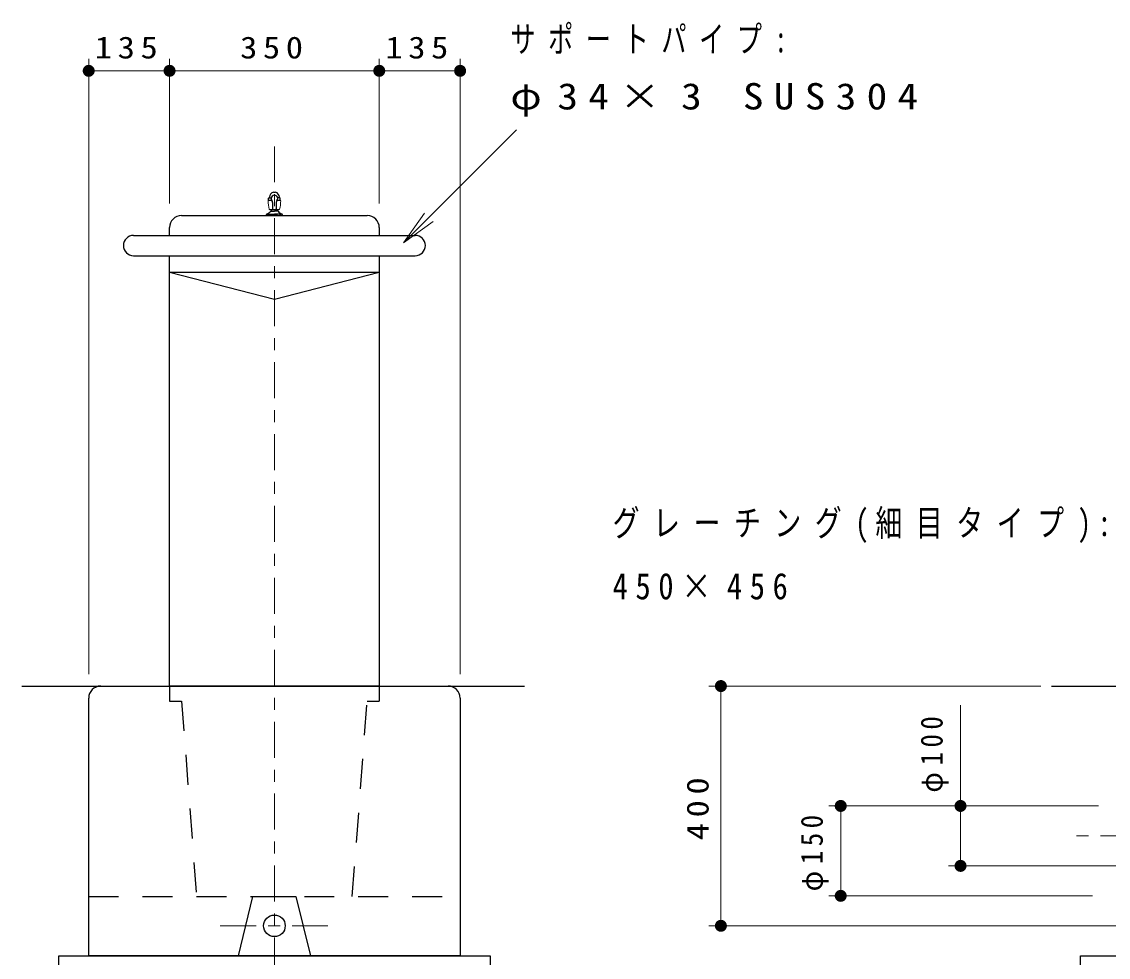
# Model space of a CAD drawing. Units: millimetres on the paper, scale 1:20. Extents: x -365 to 0, y -47 to 257.
# Drawn here: x -207.9 to -117.2, y 98.6 to 176.6 of the extents above; entities that cross this region are included whole.
import ezdxf

# ---------------------------------------------------------------- set-up
doc = ezdxf.new("R2010")
doc.units = ezdxf.units.MM
doc.linetypes.add('USER1', pattern=[4.5, 2.5, -2])
doc.linetypes.add('USER2', pattern=[6, 3, -1, 1, -1])
doc.layers.add('LY_1', color=7, linetype='Continuous', lineweight=25)
doc.styles.add('ＭＳ ゴシック', font='')
doc.styles.get('ＭＳ ゴシック').set_extended_font_data('MS Gothic')

# ---------------------------------------------------------------- blocks, each defined once
blk = doc.blocks.new('filled_dot')
at = {"color": 0, "linetype": 'Continuous', "lineweight": -2, "const_width": 1.25}
blk.add_lwpolyline([(-0.625, 0, 1), (0.625, 0, 1)], format="xyb", close=True, dxfattribs=at)
blk = doc.blocks.new('open_arrow')
at = {"color": 0, "linetype": 'Continuous', "lineweight": -2}
blk.add_lwpolyline([(7.5, 1.25), (0, 0), (7.5, -1.25)], dxfattribs=at)

msp = doc.modelspace()

# ---------------------------------------------------------------- linework, layer by layer
at = {"layer": 'LY_1', "lineweight": 13}
for p, q in [((-202.267, 122.228), (-202.267, 173.553)), ((-195.517, 161.478), (-195.517, 173.553)), ((-178.017, 161.478), (-178.017, 173.553)), ((-171.267, 122.228), (-171.267, 173.553)), ((-202.267, 172.553), (-195.517, 172.553)), ((-195.517, 172.553), (-178.017, 172.553)), ((-178.017, 172.553), (-171.267, 172.553)), ((-176.002, 158.203), (-166.572, 167.632)), ((-122.8, 121.228), (-150.504, 121.228)), ((-149.504, 101.228), (-149.504, 121.228)), ((-129.504, 106.228), (-129.504, 119.624)), ((-118.504, 111.228), (-140.504, 111.228)), ((-139.504, 103.728), (-139.504, 111.228)), ((-118.004, 111.228), (-130.504, 111.228)), ((-112.905, 106.228), (-130.504, 106.228)), ((-118.504, 103.728), (-140.504, 103.728)), ((-110.254, 101.228), (-150.504, 101.228))]:
    msp.add_line(p, q, dxfattribs=at)
at = {"layer": 'LY_1', "linetype": 'USER2', "lineweight": 13}
for p, q in [((-186.767, 166.253), (-186.767, 89.878)), ((-96.827, 108.728), (-120.362, 108.728)), ((-191.285, 101.228), (-182.319, 101.228))]:
    msp.add_line(p, q, dxfattribs=at)
at = {"layer": 'LY_1'}
for p, q in [((-186.855, 162.418), (-186.68, 162.418)), ((-187.192, 161.953), (-187.258, 161.935)), ((-187.258, 161.753), (-187.258, 161.935)), ((-187.241, 161.753), (-186.998, 161.753)), ((-187.192, 161.953), (-187.038, 161.953)), ((-187.192, 161.953), (-187.185, 161.953)), ((-187.185, 161.953), (-187.185, 162.01)), ((-187.013, 161.753), (-187.013, 161.779)), ((-186.917, 161.563), (-186.917, 161.028)), ((-186.617, 161.563), (-186.617, 161.028)), ((-186.537, 161.753), (-186.293, 161.753)), ((-186.522, 161.753), (-186.522, 161.779)), ((-186.342, 161.953), (-186.497, 161.953)), ((-186.35, 161.953), (-186.35, 162.01)), ((-186.342, 161.953), (-186.35, 161.953)), ((-186.342, 161.953), (-186.276, 161.935)), ((-186.276, 161.753), (-186.276, 161.935)), ((-187.417, 160.597), (-186.767, 160.597)), ((-187.142, 160.978), (-186.393, 160.978)), ((-187.067, 160.847), (-186.767, 160.847)), ((-187.005, 160.847), (-187.005, 160.978)), ((-186.467, 160.847), (-186.767, 160.847)), ((-186.117, 160.597), (-186.767, 160.597)), ((-186.53, 160.847), (-186.53, 160.978)), ((-194.517, 160.478), (-179.017, 160.478)), ((-198.517, 158.828), (-175.017, 158.828)), ((-195.517, 158.828), (-195.517, 159.478)), ((-178.017, 159.478), (-178.017, 158.828)), ((-198.517, 157.128), (-175.017, 157.128)), ((-195.517, 121.228), (-195.517, 157.128)), ((-178.017, 157.128), (-178.017, 121.228)), ((-186.767, 153.479), (-195.517, 155.728)), ((-178.017, 155.728), (-195.517, 155.728)), ((-178.017, 155.728), (-186.767, 153.479)), ((-207.855, 121.228), (-165.901, 121.228)), ((-178.017, 121.228), (-195.517, 121.228)), ((-121.909, 121.228), (-90.004, 121.228)), ((-202.267, 98.728), (-202.267, 120.228)), ((-171.267, 120.228), (-171.267, 98.728)), ((-189.767, 98.728), (-188.567, 103.678)), ((-188.567, 103.678), (-184.967, 103.678)), ((-184.967, 103.678), (-183.767, 98.728)), ((-204.767, 91.228), (-204.767, 98.728)), ((-204.767, 98.728), (-168.767, 98.728)), ((-171.267, 98.728), (-202.267, 98.728)), ((-168.767, 98.728), (-168.767, 91.228)), ((-119.504, 91.228), (-119.504, 98.728)), ((-119.504, 98.728), (-75.004, 98.728))]:
    msp.add_line(p, q, dxfattribs=at)
at = {"layer": 'LY_1', "linetype": 'USER1'}
for p, q in [((-195.517, 121.228), (-195.517, 119.978)), ((-178.017, 121.228), (-178.017, 119.978)), ((-195.517, 119.978), (-194.517, 119.978)), ((-194.517, 119.978), (-193.267, 103.678)), ((-180.267, 103.678), (-179.017, 119.978)), ((-179.017, 119.978), (-178.017, 119.978)), ((-202.267, 103.678), (-171.267, 103.678))]:
    msp.add_line(p, q, dxfattribs=at)
at = {"layer": 'LY_1'}
msp.add_circle((-186.767, 101.228), 0.9, dxfattribs=at)
for centre, radius, start, end in [((-186.767, 162.01), 0.417, 102.09779, 180), ((-186.767, 162.01), 0.417, 0, 77.90221), ((-187.241, 161.703), 0.05, 90, 181.28643), ((-187.135, 161.517), 0.436, 77.29571, 106.34289), ((-186.767, 161.903), 0.275, 319.63241, 220.36759), ((-187.167, 161.563), 0.25, 0, 40.36759), ((-186.367, 161.563), 0.25, 139.63241, 180), ((-186.399, 161.517), 0.436, 73.65711, 102.70429), ((-186.293, 161.703), 0.05, 358.71357, 90), ((-187.043, 160.372), 0.436, 148.95178, 165.92043), ((-187.176, 160.372), 0.3, 149.43181, 159.28291), ((-187.33, 160.463), 0.121, 30.56819, 149.43181), ((-187.629, 161.264), 0.7, 287.64555, 323.42981), ((-187.484, 160.372), 0.3, 20.71709, 30.56819), ((-186.867, 161.028), 0.05, 180, 270), ((-186.667, 161.028), 0.05, 270, 0), ((-185.905, 161.264), 0.7, 216.57019, 252.35445), ((-186.05, 160.372), 0.3, 149.43181, 159.28291), ((-186.204, 160.463), 0.121, 30.56819, 149.43181), ((-186.491, 160.372), 0.436, 14.07957, 31.04822), ((-186.358, 160.372), 0.3, 20.71709, 30.56819), ((-194.517, 159.478), 1, 90, 180), ((-179.017, 159.478), 1, 0, 90), ((-198.517, 157.978), 0.85, 90, 270), ((-175.017, 157.978), 0.85, 270, 90), ((-201.267, 120.228), 1, 90, 180), ((-172.267, 120.228), 1, 0, 90)]:
    msp.add_arc(centre, radius, start, end, dxfattribs=at)
at = {"layer": 'LY_1', "lineweight": 13}
for centre, radius, start, end in [((-184.324, 161.768), 2.968, 181.25418, 194.70184), ((-189.21, 161.768), 2.968, 345.29816, 358.74582), ((-187.147, 161.028), 0.05, 194.70184, 270), ((-186.388, 161.028), 0.05, 270, 345.29816)]:
    msp.add_arc(centre, radius, start, end, dxfattribs=at)
at = {"layer": 'LY_1'}
for major_axis, start_param, end_param in [((0.292, 0), 1.570796, 2.617445), ((-0.292, 0), 3.665741, 4.712389)]:
    msp.add_ellipse((-186.767, 160.372), major_axis=major_axis, ratio=0.726662, start_param=start_param, end_param=end_param, dxfattribs=at)

# ---------------------------------------------------------------- block references
at = {"layer": 'LY_1', "lineweight": 13, "xscale": 0.4, "yscale": 0.4}
msp.add_blockref('filled_dot', (-202.267, 172.553), dxfattribs=at)
for name, p, rotation in [('filled_dot', (-195.517, 172.553), 180), ('filled_dot', (-178.017, 172.553), 180), ('filled_dot', (-171.267, 172.553), 180), ('open_arrow', (-176.002, 158.203), 45), ('filled_dot', (-149.504, 121.228), 270), ('filled_dot', (-139.504, 111.228), 270), ('filled_dot', (-129.504, 111.228), 270), ('filled_dot', (-129.504, 106.228), 90), ('filled_dot', (-139.504, 103.728), 90), ('filled_dot', (-149.504, 101.228), 90)]:
    msp.add_blockref(name, p, dxfattribs=dict(at, rotation=rotation))

# ---------------------------------------------------------------- texts
at = {"layer": 'LY_1', "style": 'ＭＳ ゴシック'}
for s, insert, char_height, attachment_point in [('\\T1.5;\\W0.7;サポートパイプ:', (-167.072, 175.132), 2.199, 4), ('\\T1.33;\\W1.15;135', (-198.892, 173.553), 1.833, 8), ('\\T1.33;\\W1.15;350', (-186.767, 173.553), 1.833, 8), ('\\T1.33;\\W1.15;135', (-174.642, 173.553), 1.833, 8), ('\\T1.5;\\W1.15;φ34×3\\~SUS304', (-167.072, 170.132), 2.199, 4), ('\\T1.5;\\W0.75;グレーチング(細目タイプ):', (-158.542, 134.549), 2.199, 4), ('\\T1.5;\\W0.85;450×456\u3000\u3000\u3000\u3000\u3000\u3000\u3000', (-158.542, 129.549), 2.199, 4)]:
    msp.add_mtext(s, dxfattribs=dict(at, insert=insert, char_height=char_height, attachment_point=attachment_point))
at = {"layer": 'LY_1', "char_height": 1.833, "attachment_point": 8, "rotation": 90, "style": 'ＭＳ ゴシック'}
for s, insert in [('\\T1.33;\\W0.9;φ100', (-130.504, 115.714)), ('\\T1.33;\\W1.15;400', (-150.504, 111.228)), ('\\T1.33;\\W0.9;φ150', (-140.504, 107.478))]:
    msp.add_mtext(s, dxfattribs=dict(at, insert=insert))

doc.saveas('drawing.dxf')
